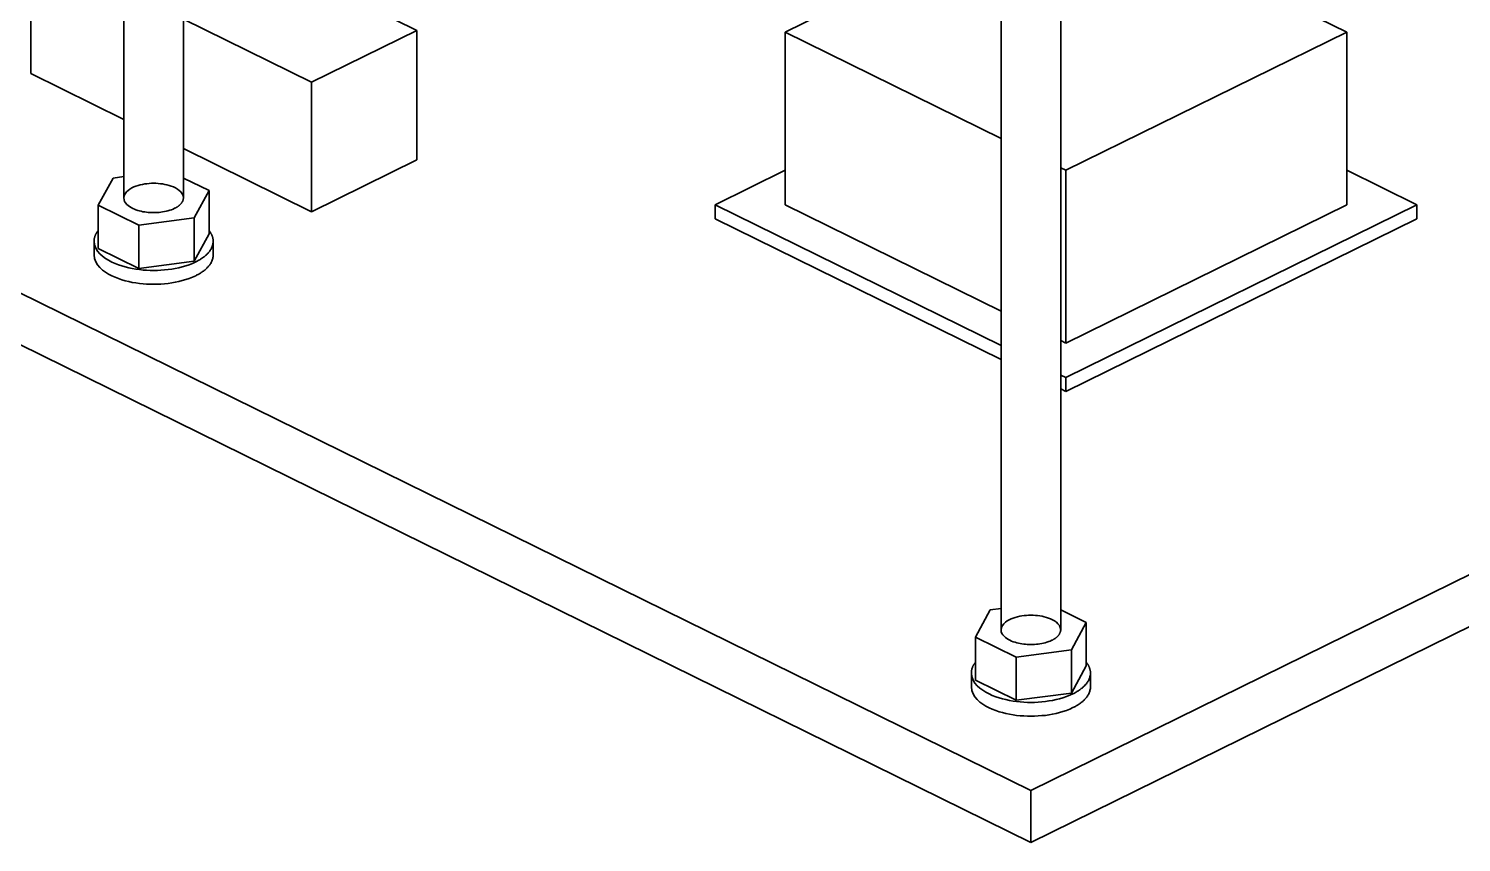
# Model space of a CAD drawing. Header units: millimetres. Extents: x 2065 to 9328, y -1428 to 511.
# Drawn here: x 3472.6 to 3616.9, y 151.3 to 233.3 of the extents above; entities that cross this region are included whole.
import ezdxf

# ---------------------------------------------------------------- set-up
doc = ezdxf.new("R2010")
doc.units = ezdxf.units.MM
doc.layers.add('2D-VISIBLE', color=7, linetype='Continuous', lineweight=35)

msp = doc.modelspace()

# ---------------------------------------------------------------- linework, layer by layer
at = {"layer": '2D-VISIBLE'}
for p, q in [((3482.15, 263.07), (3482.15, 216.24)), ((3488.15, 260.11), (3488.15, 216.24)), ((3578.84, 246.01), (3605.36, 232.95)), ((3488.15, 244.71), (3511.67, 233.13)), ((3570.54, 245.05), (3570.54, 172.72)), ((3576.54, 245.05), (3576.54, 172.72)), ((3472.77, 228.78), (3472.77, 241.83)), ((3548.79, 232.95), (3558.23, 237.6)), ((3488.15, 234.26), (3501.06, 227.91)), ((3501.06, 227.91), (3511.67, 233.13)), ((3511.67, 220.07), (3511.67, 233.13)), ((3548.79, 215.55), (3548.79, 232.95)), ((3548.79, 232.95), (3570.54, 222.25)), ((3577.07, 219.03), (3605.36, 232.95)), ((3605.36, 215.55), (3605.36, 232.95)), ((3472.77, 228.78), (3482.15, 224.16)), ((3501.06, 214.85), (3501.06, 227.91)), ((3488.15, 221.21), (3501.06, 214.85)), ((3501.06, 214.85), (3511.67, 220.07)), ((3481.07, 218.25), (3479.57, 215.51)), ((3482.15, 218.4), (3481.07, 218.25)), ((3490.73, 216.98), (3488.15, 218.25)), ((3541.72, 215.55), (3548.79, 219.03)), ((3576.54, 219.29), (3577.07, 219.03)), ((3577.07, 201.62), (3577.07, 219.03)), ((3605.36, 219.03), (3612.43, 215.55)), ((3489.23, 214.23), (3490.73, 216.98)), ((3490.73, 212.63), (3490.73, 216.98)), ((3479.57, 211.16), (3479.57, 215.51)), ((3479.57, 215.51), (3483.65, 213.5)), ((3541.72, 214.15), (3541.72, 215.55)), ((3541.72, 215.55), (3570.54, 201.36)), ((3548.79, 215.55), (3570.54, 204.84)), ((3577.07, 198.14), (3612.43, 215.55)), ((3577.07, 201.62), (3605.36, 215.55)), ((3612.43, 214.15), (3612.43, 215.55)), ((3483.65, 213.5), (3489.23, 214.23)), ((3489.23, 209.88), (3489.23, 214.23)), ((3541.72, 214.15), (3570.54, 199.96)), ((3577.07, 196.75), (3612.43, 214.15)), ((3483.65, 209.15), (3483.65, 213.5)), ((3489.23, 209.88), (3490.73, 212.63)), ((3461.41, 211.74), (3573.54, 156.53)), ((3479.15, 211.89), (3479.15, 210.5)), ((3479.57, 211.16), (3483.65, 209.15)), ((3491.15, 211.89), (3491.15, 210.5)), ((3483.65, 209.15), (3489.23, 209.88)), ((3463.86, 205.31), (3573.54, 151.31)), ((3573.54, 151.31), (3684.62, 206)), ((3573.54, 156.53), (3671.53, 204.78)), ((3576.54, 201.88), (3577.07, 201.62)), ((3576.54, 198.4), (3577.07, 198.14)), ((3577.07, 196.75), (3577.07, 198.14)), ((3576.54, 197.01), (3577.07, 196.75)), ((3569.45, 174.73), (3567.96, 171.99)), ((3570.54, 174.88), (3569.45, 174.73)), ((3579.11, 173.46), (3576.54, 174.73)), ((3577.62, 170.71), (3579.11, 173.46)), ((3579.11, 169.11), (3579.11, 173.46)), ((3567.96, 167.64), (3567.96, 171.99)), ((3567.96, 171.99), (3572.04, 169.98)), ((3572.04, 169.98), (3577.62, 170.71)), ((3577.62, 166.36), (3577.62, 170.71)), ((3572.04, 165.63), (3572.04, 169.98)), ((3577.62, 166.36), (3579.11, 169.11)), ((3567.54, 168.37), (3567.54, 166.98)), ((3567.96, 167.64), (3572.04, 165.63)), ((3579.54, 168.37), (3579.54, 166.98)), ((3572.04, 165.63), (3577.62, 166.36)), ((3573.54, 151.31), (3573.54, 156.53))]:
    msp.add_line(p, q, dxfattribs=at)
for points in [[(3488.15, 216.24), (3488.11, 216.47), (3488.02, 216.67), (3487.88, 216.85), (3487.72, 217.01), (3487.54, 217.14), (3487.34, 217.25), (3487.14, 217.35), (3486.93, 217.43), (3486.71, 217.5), (3486.49, 217.56), (3486.27, 217.61), (3486.05, 217.65), (3485.83, 217.68), (3485.6, 217.7), (3485.38, 217.72), (3485.15, 217.72), (3484.92, 217.72), (3484.7, 217.7), (3484.47, 217.68), (3484.25, 217.65), (3484.03, 217.61), (3483.8, 217.56), (3483.59, 217.5), (3483.37, 217.43), (3483.16, 217.35), (3482.96, 217.25), (3482.76, 217.14), (3482.58, 217.01), (3482.41, 216.85), (3482.28, 216.67), (3482.18, 216.47), (3482.15, 216.24)], [(3482.15, 216.24), (3482.17, 216.06), (3482.23, 215.89), (3482.33, 215.74), (3482.45, 215.6), (3482.58, 215.48), (3482.73, 215.37), (3482.88, 215.28), (3483.04, 215.19), (3483.21, 215.12), (3483.37, 215.05), (3483.55, 214.99), (3483.72, 214.94), (3483.9, 214.9), (3484.07, 214.86), (3484.25, 214.83), (3484.43, 214.81), (3484.61, 214.79), (3484.79, 214.78), (3484.97, 214.77), (3485.16, 214.77), (3485.34, 214.77), (3485.52, 214.78), (3485.7, 214.79), (3485.88, 214.81), (3486.06, 214.84), (3486.24, 214.87), (3486.42, 214.9), (3486.59, 214.95), (3486.77, 215), (3486.94, 215.06), (3487.11, 215.12), (3487.27, 215.2)], [(3487.27, 215.2), (3487.31, 215.22), (3487.35, 215.24), (3487.39, 215.26), (3487.43, 215.28), (3487.47, 215.31), (3487.51, 215.33), (3487.54, 215.35), (3487.58, 215.38), (3487.62, 215.4), (3487.65, 215.43), (3487.69, 215.46), (3487.72, 215.49), (3487.76, 215.51), (3487.79, 215.54), (3487.82, 215.58), (3487.86, 215.61), (3487.89, 215.64), (3487.92, 215.67), (3487.95, 215.71), (3487.97, 215.74), (3488, 215.78), (3488.02, 215.82), (3488.04, 215.86), (3488.07, 215.9), (3488.08, 215.94), (3488.1, 215.98), (3488.12, 216.02), (3488.13, 216.07), (3488.14, 216.11), (3488.14, 216.15), (3488.15, 216.2), (3488.15, 216.24)], [(3479.57, 212.98), (3479.55, 212.95), (3479.53, 212.92), (3479.5, 212.89), (3479.48, 212.86), (3479.46, 212.83), (3479.44, 212.8), (3479.42, 212.77), (3479.4, 212.74), (3479.38, 212.71), (3479.36, 212.67), (3479.35, 212.64), (3479.33, 212.61), (3479.31, 212.57), (3479.3, 212.54), (3479.28, 212.51), (3479.27, 212.47), (3479.25, 212.44), (3479.24, 212.4), (3479.23, 212.37), (3479.22, 212.33), (3479.21, 212.3), (3479.2, 212.26), (3479.19, 212.22), (3479.18, 212.19), (3479.17, 212.15), (3479.17, 212.11), (3479.16, 212.08), (3479.16, 212.04), (3479.15, 212), (3479.15, 211.97), (3479.15, 211.93), (3479.15, 211.89)], [(3491.15, 211.89), (3491.15, 211.93), (3491.15, 211.97), (3491.14, 212), (3491.14, 212.04), (3491.14, 212.08), (3491.13, 212.11), (3491.13, 212.15), (3491.12, 212.19), (3491.11, 212.22), (3491.1, 212.26), (3491.09, 212.3), (3491.08, 212.33), (3491.07, 212.37), (3491.06, 212.4), (3491.05, 212.44), (3491.03, 212.47), (3491.02, 212.51), (3491, 212.54), (3490.99, 212.57), (3490.97, 212.61), (3490.95, 212.64), (3490.93, 212.67), (3490.92, 212.71), (3490.9, 212.74), (3490.88, 212.77), (3490.86, 212.8), (3490.84, 212.83), (3490.82, 212.86), (3490.79, 212.89), (3490.77, 212.92), (3490.75, 212.95), (3490.73, 212.98)], [(3479.15, 211.89), (3479.19, 211.53), (3479.32, 211.19), (3479.51, 210.88), (3479.74, 210.61), (3480.01, 210.37), (3480.3, 210.15), (3480.61, 209.96), (3480.93, 209.79), (3481.26, 209.64), (3481.6, 209.51), (3481.94, 209.39), (3482.29, 209.29), (3482.64, 209.21), (3483, 209.13), (3483.36, 209.07), (3483.72, 209.02), (3484.08, 208.98), (3484.44, 208.96), (3484.8, 208.94), (3485.16, 208.94), (3485.53, 208.94), (3485.89, 208.96), (3486.25, 208.99), (3486.61, 209.03), (3486.97, 209.08), (3487.33, 209.14), (3487.68, 209.21), (3488.03, 209.3), (3488.38, 209.4), (3488.72, 209.52), (3489.06, 209.65), (3489.39, 209.8)], [(3489.39, 209.8), (3489.47, 209.84), (3489.55, 209.88), (3489.63, 209.93), (3489.71, 209.97), (3489.79, 210.02), (3489.86, 210.06), (3489.94, 210.11), (3490.01, 210.16), (3490.09, 210.21), (3490.16, 210.27), (3490.23, 210.32), (3490.3, 210.38), (3490.37, 210.43), (3490.44, 210.49), (3490.5, 210.56), (3490.56, 210.62), (3490.63, 210.68), (3490.68, 210.75), (3490.74, 210.82), (3490.8, 210.89), (3490.85, 210.97), (3490.9, 211.04), (3490.94, 211.12), (3490.98, 211.2), (3491.02, 211.28), (3491.05, 211.36), (3491.08, 211.45), (3491.11, 211.54), (3491.12, 211.62), (3491.14, 211.71), (3491.15, 211.8), (3491.15, 211.89)], [(3479.15, 210.5), (3479.19, 210.14), (3479.32, 209.8), (3479.51, 209.49), (3479.74, 209.22), (3480.01, 208.97), (3480.3, 208.76), (3480.61, 208.57), (3480.93, 208.4), (3481.26, 208.25), (3481.6, 208.12), (3481.94, 208), (3482.29, 207.9), (3482.64, 207.81), (3483, 207.74), (3483.36, 207.68), (3483.72, 207.63), (3484.08, 207.59), (3484.44, 207.57), (3484.8, 207.55), (3485.16, 207.54), (3485.53, 207.55), (3485.89, 207.57), (3486.25, 207.59), (3486.61, 207.63), (3486.97, 207.68), (3487.33, 207.75), (3487.68, 207.82), (3488.03, 207.91), (3488.38, 208.01), (3488.72, 208.13), (3489.06, 208.26), (3489.39, 208.41)], [(3489.39, 208.41), (3489.47, 208.45), (3489.55, 208.49), (3489.63, 208.53), (3489.71, 208.58), (3489.79, 208.62), (3489.86, 208.67), (3489.94, 208.72), (3490.01, 208.77), (3490.09, 208.82), (3490.16, 208.87), (3490.23, 208.93), (3490.3, 208.98), (3490.37, 209.04), (3490.44, 209.1), (3490.5, 209.16), (3490.56, 209.23), (3490.63, 209.29), (3490.68, 209.36), (3490.74, 209.43), (3490.8, 209.5), (3490.85, 209.57), (3490.9, 209.65), (3490.94, 209.73), (3490.98, 209.81), (3491.02, 209.89), (3491.05, 209.97), (3491.08, 210.06), (3491.11, 210.14), (3491.12, 210.23), (3491.14, 210.32), (3491.15, 210.41), (3491.15, 210.5)], [(3576.54, 172.72), (3576.5, 172.95), (3576.41, 173.15), (3576.27, 173.33), (3576.11, 173.49), (3575.92, 173.62), (3575.73, 173.73), (3575.53, 173.83), (3575.31, 173.91), (3575.1, 173.98), (3574.88, 174.04), (3574.66, 174.09), (3574.44, 174.13), (3574.21, 174.16), (3573.99, 174.18), (3573.76, 174.2), (3573.54, 174.2), (3573.31, 174.2), (3573.09, 174.18), (3572.86, 174.16), (3572.64, 174.13), (3572.41, 174.09), (3572.19, 174.04), (3571.97, 173.98), (3571.76, 173.91), (3571.55, 173.83), (3571.35, 173.73), (3571.15, 173.62), (3570.97, 173.49), (3570.8, 173.33), (3570.67, 173.15), (3570.57, 172.95), (3570.54, 172.72)], [(3570.54, 172.72), (3570.56, 172.54), (3570.62, 172.37), (3570.72, 172.22), (3570.83, 172.08), (3570.97, 171.96), (3571.11, 171.85), (3571.27, 171.76), (3571.43, 171.67), (3571.59, 171.6), (3571.76, 171.53), (3571.94, 171.48), (3572.11, 171.42), (3572.29, 171.38), (3572.46, 171.34), (3572.64, 171.31), (3572.82, 171.29), (3573, 171.27), (3573.18, 171.26), (3573.36, 171.25), (3573.54, 171.25), (3573.73, 171.25), (3573.91, 171.26), (3574.09, 171.27), (3574.27, 171.29), (3574.45, 171.32), (3574.63, 171.35), (3574.8, 171.38), (3574.98, 171.43), (3575.15, 171.48), (3575.33, 171.54), (3575.49, 171.6), (3575.66, 171.68)], [(3575.66, 171.68), (3575.7, 171.7), (3575.74, 171.72), (3575.78, 171.74), (3575.82, 171.76), (3575.86, 171.79), (3575.89, 171.81), (3575.93, 171.83), (3575.97, 171.86), (3576.01, 171.88), (3576.04, 171.91), (3576.08, 171.94), (3576.11, 171.97), (3576.15, 172), (3576.18, 172.03), (3576.21, 172.06), (3576.24, 172.09), (3576.28, 172.12), (3576.31, 172.15), (3576.33, 172.19), (3576.36, 172.22), (3576.39, 172.26), (3576.41, 172.3), (3576.43, 172.34), (3576.45, 172.38), (3576.47, 172.42), (3576.49, 172.46), (3576.5, 172.5), (3576.52, 172.55), (3576.52, 172.59), (3576.53, 172.63), (3576.54, 172.68), (3576.54, 172.72)], [(3567.96, 169.46), (3567.94, 169.43), (3567.91, 169.4), (3567.89, 169.37), (3567.87, 169.34), (3567.85, 169.31), (3567.83, 169.28), (3567.81, 169.25), (3567.79, 169.22), (3567.77, 169.19), (3567.75, 169.15), (3567.73, 169.12), (3567.72, 169.09), (3567.7, 169.05), (3567.68, 169.02), (3567.67, 168.99), (3567.65, 168.95), (3567.64, 168.92), (3567.63, 168.88), (3567.62, 168.85), (3567.6, 168.81), (3567.59, 168.78), (3567.58, 168.74), (3567.58, 168.7), (3567.57, 168.67), (3567.56, 168.63), (3567.55, 168.59), (3567.55, 168.56), (3567.54, 168.52), (3567.54, 168.48), (3567.54, 168.45), (3567.54, 168.41), (3567.54, 168.37)], [(3579.54, 168.37), (3579.54, 168.41), (3579.54, 168.45), (3579.53, 168.48), (3579.53, 168.52), (3579.53, 168.56), (3579.52, 168.59), (3579.51, 168.63), (3579.51, 168.67), (3579.5, 168.7), (3579.49, 168.74), (3579.48, 168.78), (3579.47, 168.81), (3579.46, 168.85), (3579.45, 168.88), (3579.43, 168.92), (3579.42, 168.95), (3579.41, 168.99), (3579.39, 169.02), (3579.37, 169.05), (3579.36, 169.09), (3579.34, 169.12), (3579.32, 169.15), (3579.3, 169.19), (3579.29, 169.22), (3579.27, 169.25), (3579.25, 169.28), (3579.23, 169.31), (3579.2, 169.34), (3579.18, 169.37), (3579.16, 169.4), (3579.14, 169.43), (3579.11, 169.46)], [(3567.54, 168.37), (3567.58, 168.01), (3567.71, 167.67), (3567.9, 167.36), (3568.13, 167.09), (3568.4, 166.85), (3568.69, 166.63), (3569, 166.44), (3569.32, 166.27), (3569.65, 166.12), (3569.99, 165.99), (3570.33, 165.87), (3570.68, 165.77), (3571.03, 165.69), (3571.39, 165.61), (3571.75, 165.55), (3572.1, 165.5), (3572.47, 165.47), (3572.83, 165.44), (3573.19, 165.42), (3573.55, 165.42), (3573.91, 165.42), (3574.28, 165.44), (3574.64, 165.47), (3575, 165.51), (3575.36, 165.56), (3575.71, 165.62), (3576.07, 165.69), (3576.42, 165.78), (3576.77, 165.88), (3577.11, 166), (3577.45, 166.13), (3577.78, 166.28)], [(3577.78, 166.28), (3577.86, 166.32), (3577.94, 166.36), (3578.02, 166.41), (3578.1, 166.45), (3578.17, 166.5), (3578.25, 166.54), (3578.33, 166.59), (3578.4, 166.64), (3578.47, 166.69), (3578.55, 166.75), (3578.62, 166.8), (3578.69, 166.86), (3578.76, 166.92), (3578.82, 166.97), (3578.89, 167.04), (3578.95, 167.1), (3579.01, 167.17), (3579.07, 167.23), (3579.13, 167.3), (3579.18, 167.37), (3579.24, 167.45), (3579.28, 167.52), (3579.33, 167.6), (3579.37, 167.68), (3579.41, 167.76), (3579.44, 167.85), (3579.47, 167.93), (3579.49, 168.02), (3579.51, 168.1), (3579.53, 168.19), (3579.53, 168.28), (3579.54, 168.37)], [(3567.54, 166.98), (3567.58, 166.62), (3567.71, 166.28), (3567.9, 165.97), (3568.13, 165.7), (3568.4, 165.45), (3568.69, 165.24), (3569, 165.05), (3569.32, 164.88), (3569.65, 164.73), (3569.99, 164.6), (3570.33, 164.48), (3570.68, 164.38), (3571.03, 164.29), (3571.39, 164.22), (3571.75, 164.16), (3572.1, 164.11), (3572.47, 164.07), (3572.83, 164.05), (3573.19, 164.03), (3573.55, 164.03), (3573.91, 164.03), (3574.28, 164.05), (3574.64, 164.08), (3575, 164.11), (3575.36, 164.16), (3575.71, 164.23), (3576.07, 164.3), (3576.42, 164.39), (3576.77, 164.49), (3577.11, 164.61), (3577.45, 164.74), (3577.78, 164.89)], [(3577.78, 164.89), (3577.86, 164.93), (3577.94, 164.97), (3578.02, 165.01), (3578.1, 165.06), (3578.17, 165.1), (3578.25, 165.15), (3578.33, 165.2), (3578.4, 165.25), (3578.47, 165.3), (3578.55, 165.35), (3578.62, 165.41), (3578.69, 165.46), (3578.76, 165.52), (3578.82, 165.58), (3578.89, 165.64), (3578.95, 165.71), (3579.01, 165.77), (3579.07, 165.84), (3579.13, 165.91), (3579.18, 165.98), (3579.24, 166.05), (3579.28, 166.13), (3579.33, 166.21), (3579.37, 166.29), (3579.41, 166.37), (3579.44, 166.45), (3579.47, 166.54), (3579.49, 166.62), (3579.51, 166.71), (3579.53, 166.8), (3579.53, 166.89), (3579.54, 166.98)]]:
    msp.add_lwpolyline(points, dxfattribs=at)

doc.saveas('drawing.dxf')
